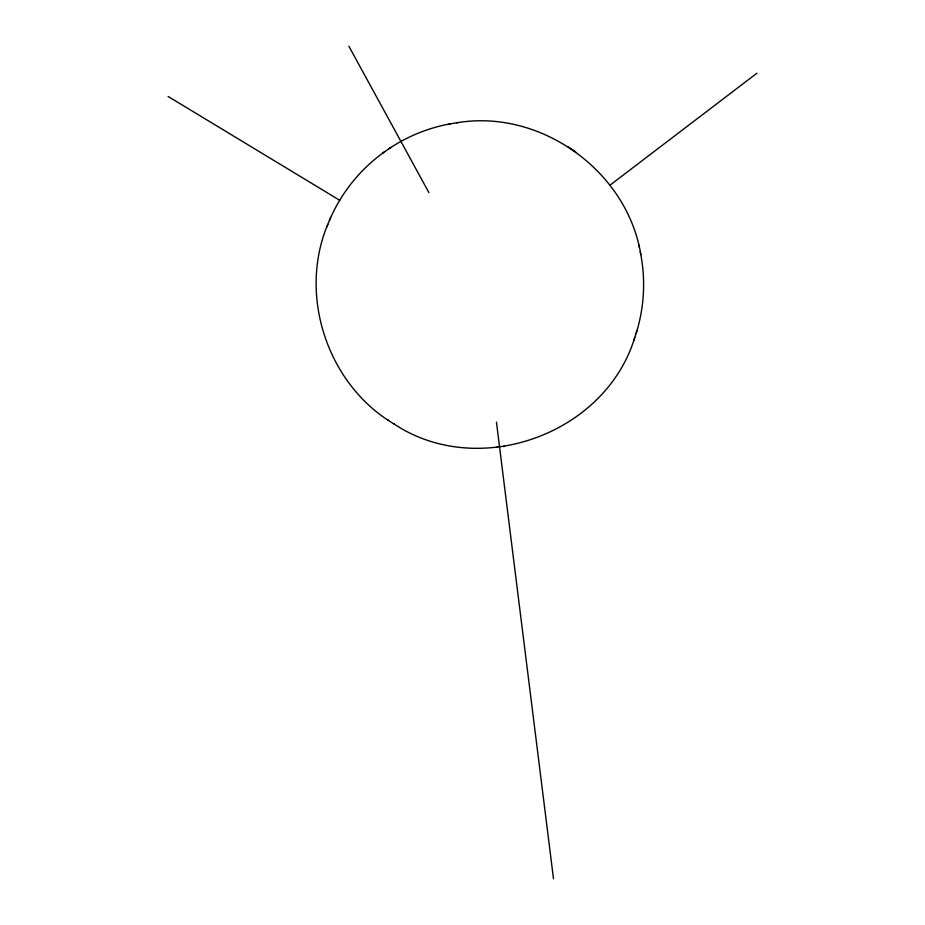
<?xml version="1.0" encoding="UTF-8"?>
<svg xmlns="http://www.w3.org/2000/svg" width="925" height="925" viewBox="0 0 925 925"><rect width="100%" height="100%" fill="white"/><g stroke="black" fill="none" stroke-linecap="round" stroke-linejoin="round"><path stroke-width="1.39" d="M636.134 333.358C644.436 307.123 645.847 278.714 640.227 251.773M393.483 423.604C477.774 480.248 605.447 434.496 634.793 337.417M633.833 340.388L637.105 330.375M327.797 224.37C297.792 295.63 327.681 385.17 394.432 424.205M329.485 220.335C341.047 192.99 360.392 168.998 384.569 151.781M326.641 227.215L330.641 217.514M610.072 185.116L756.904 73.225M388.916 148.775C407.347 136.345 428.414 127.812 450.29 123.834M382.626 153.134L390.778 147.48M456.696 122.794C540.489 108.537 627.127 170.824 640.84 254.572M449.03 124.054L457.806 122.609M496.309 447.422L497.43 447.295M503.304 446.544L504.576 446.393M168.096 96.443L339.752 200.32M387.459 419.696L388.512 420.378M575.732 152.035L568.378 147.017M348.887 46.25L428.922 192.654M638.608 244.408L639.198 247.148M496.459 422.182L553.497 878.75"/></g></svg>
